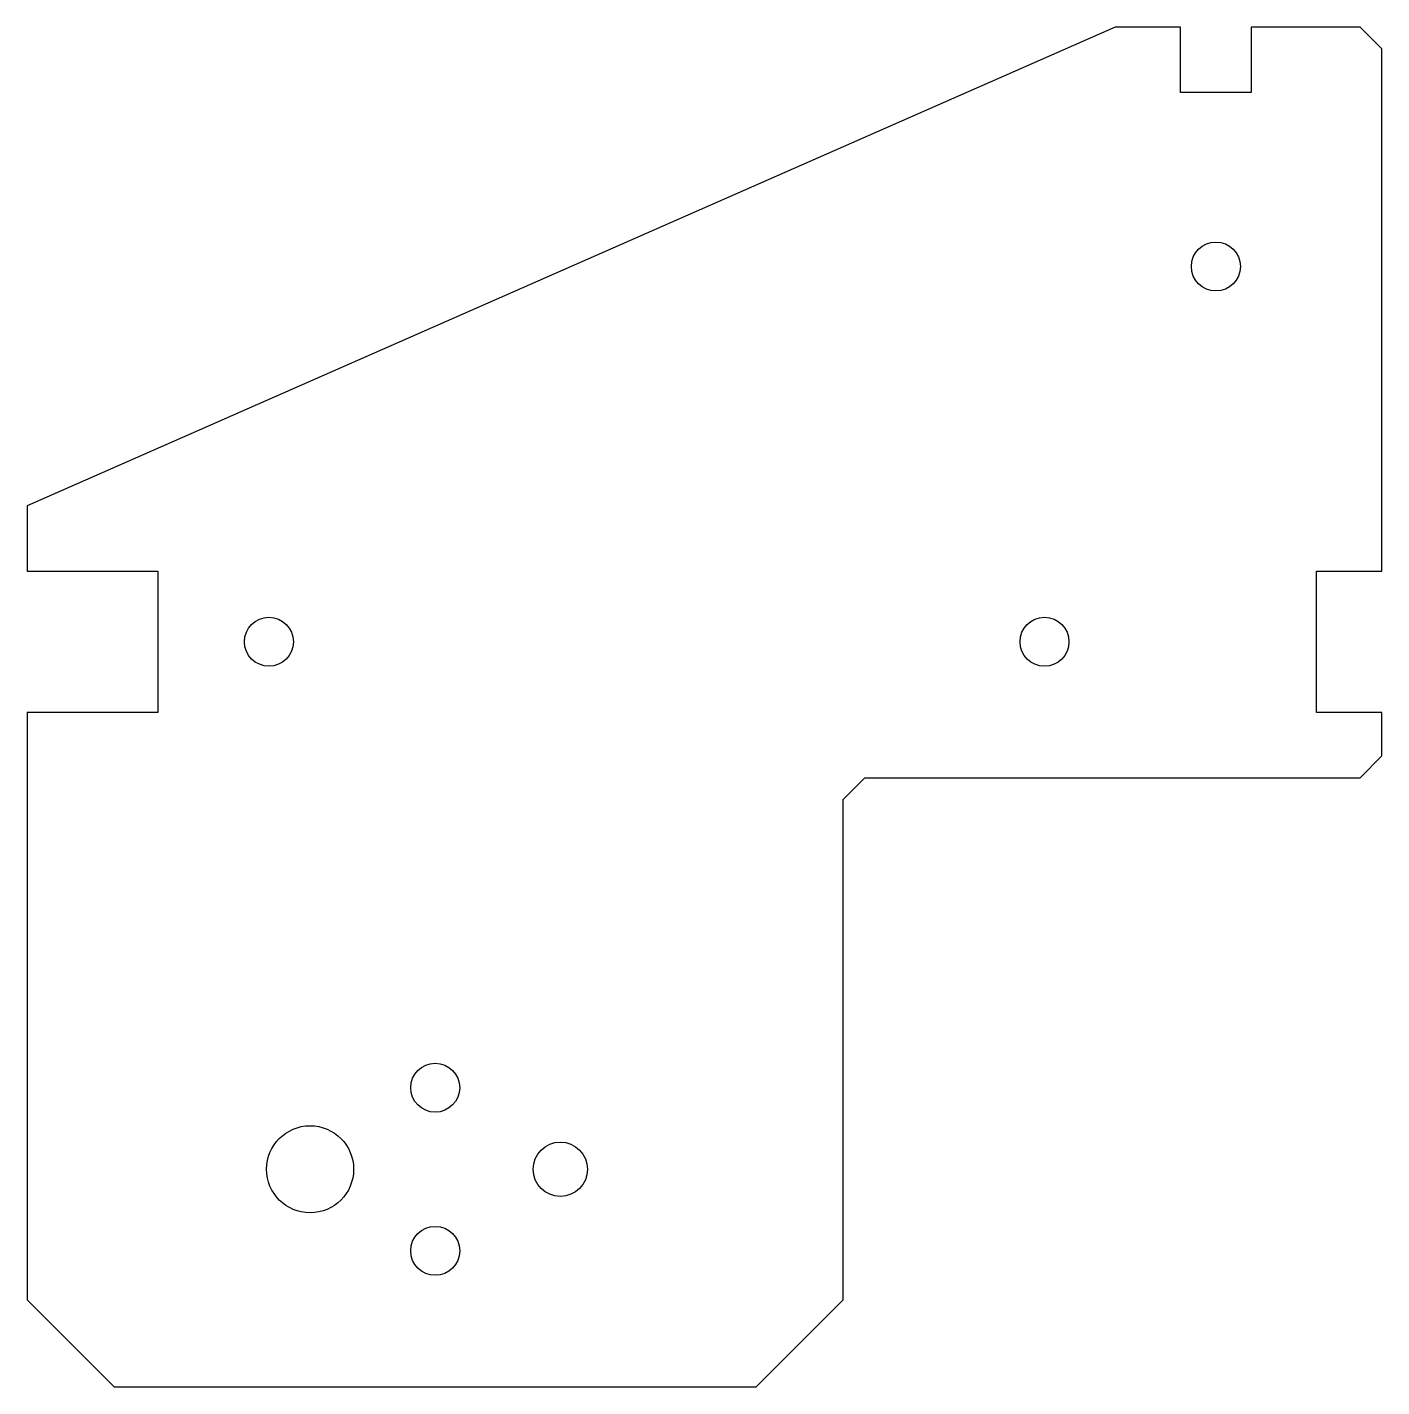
# Model space of a CAD drawing. Header units: millimetres. Extents: x 0 to 124, y -75 to 50.
import ezdxf

# ---------------------------------------------------------------- set-up
doc = ezdxf.new("R2010")
doc.units = ezdxf.units.MM

msp = doc.modelspace()

# ---------------------------------------------------------------- linework, layer by layer
msp.add_lwpolyline([(124.5, 48), (122.5, 50), (112.5, 50), (112.5, 44), (106, 44), (106, 50), (100, 50), (0, 6), (0, 0), (12, 0), (12, -13), (0, -13), (0, -67), (8, -75), (67, -75), (75, -67), (75, -21), (77, -19), (122.5, -19), (124.5, -17), (124.5, -13), (118.5, -13), (118.5, 0), (124.5, 0)], close=True)
for centre, radius in [((109.25, 28), 2.25), ((22.22, -6.5), 2.25), ((93.5, -6.5), 2.25), ((37.5, -47.5), 2.25), ((26, -55), 4), ((49, -55), 2.5), ((37.5, -62.5), 2.25)]:
    msp.add_circle(centre, radius)

doc.saveas('drawing.dxf')
